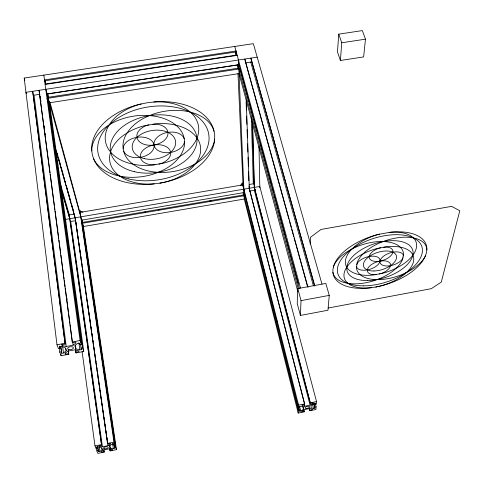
<?xml version="1.0" encoding="UTF-8"?>
<svg xmlns="http://www.w3.org/2000/svg" width="484" height="484" viewBox="0 0 484 484"><rect width="100%" height="100%" fill="white"/><g stroke="black" fill="none" stroke-linecap="round" stroke-linejoin="round"><path stroke-width="0.73" d="M297.781 288.591L297.236 303.571L300.407 315.429L327.964 310.25L329.259 295.385L325.817 283.424L297.781 288.591L301.036 300.637L300.407 315.429M303.873 409.887L304.218 411.86L298.192 413.07L298.313 410.42L243.936 194.895L82.383 222.416L115.634 447.125L116.475 449.648L110.14 450.925L109.644 448.202M298.731 407.256L299.421 411.279L300.752 411.013L303.438 409.307L303.571 406.941L300.994 406.276L299.65 406.548L299.596 407.661L298.434 407.891L298.555 405.181L242.278 182.892M310.153 244.039L310.51 237.263L320.983 229.458L451.614 206.353L459.8 210.734L441.245 282.166L431.298 288.664L328.188 308.024M252.612 122.797L254.409 188.046L310.383 403.329L312.894 402.827L312.852 403.426L310.087 405.144L304.72 406.215L302.095 405.58L302.131 404.981L304.642 404.479L304.672 403.959L249.078 187.435L249.03 185.935M315.138 403.196L316.1 406.844L315.883 409.512L309.875 410.722L309.343 408.018M310.383 403.329L254.173 186.576L252.364 121.194M338.758 34.146L337.475 51.933L340.403 60.494L363.641 56.912L365.462 39.174L362.334 30.595L338.758 34.146L341.752 42.773L340.403 60.494M64.753 219.554L259.793 186.479L316.518 401.587L316.3 404.309L315.144 404.539L315.229 403.42L313.886 403.692L311.17 405.417L311 407.788L313.529 408.442L314.86 408.175L313.989 403.426M68.474 215.84L69.363 214.896L74.367 214.049M245.866 62.847L250.76 62.103L251.862 61.123M240.324 185.451L243.174 183.109M60.542 346.55L61.764 353.308L63.471 352.987L66.241 350.731L65.951 348.48M249.55 191.095L254.306 190.285L255.479 189.347M65.11 344.07L32.7 91.288L65.11 344.07L61.879 344.675L62.182 345.503L66.229 346.496L73.12 345.207L76 342.932L75.71 342.097L72.491 342.696L72.237 341.97L39.047 90.327L50.064 172.794M97.568 446.913L98.47 451.687L99.879 451.403L102.239 449.733L102.033 448.238M61.293 189.674L69.914 219.349L101.64 445.135L98.984 445.667L99.19 446.236L102.433 446.78L108.101 445.643L110.546 443.961L110.352 443.392L107.702 443.925L107.533 443.429L74.953 216.947M96.988 446.756L97.193 448.257L95.965 448.505L94.997 445.939L82.086 351.535M113.976 444.379L114.762 448.408L113.365 448.692L110.219 448.13L109.438 445.879L111.834 444.191L113.25 443.907L113.607 444.965L114.829 444.717L81.161 217.945M96.449 447.906L96.86 450.894L98.083 450.646M114.412 447.367L115.634 447.125M298.313 410.42L299.475 410.184M314.945 407.074L316.1 406.844M96.86 450.894L97.804 453.405L104.163 452.129L103.993 451.651L101.374 452.177L101.168 451.62L103.582 449.963L109.209 448.831L112.391 449.364L112.584 449.92L109.971 450.447M304.248 411.352L301.762 411.854L301.792 411.267L304.527 409.579L309.857 408.508L312.434 409.131L312.392 409.718L309.911 410.214M94.997 445.939L101.458 444.645L101.64 445.135M107.533 443.429L113.97 442.14L114.829 444.717M298.555 405.181L304.672 403.959M310.419 402.809L316.518 401.587M59.248 348.323L59.714 352.068L61.196 351.789M80.513 344.348L81.028 348.087L82.504 347.808L83.732 351.493L76.049 352.933L75.504 349.986M46.912 93.001L81.33 344.293L79.842 344.572L79.322 343.023L77.603 343.344L74.79 345.63L75.927 348.922L79.836 349.926L81.536 349.605L81.33 348.111M75.806 352.231L78.977 351.638L78.698 350.827L74.742 349.865L67.911 351.142L65.074 353.38L65.376 354.191L68.553 353.592L68.807 354.294L61.093 355.74L59.714 352.068M321.975 284.09L253.35 43.663L24.2 78.069L56.985 344.808L64.85 343.344M72.237 341.97L80.072 340.518L81.33 344.293M301.036 300.637L329.259 295.385M59.611 346.048L59.889 348.292L58.395 348.571L56.985 344.808M75.704 220.643L70.712 221.49L102.433 446.78M81.663 220.166L244.009 192.559M144.244 212.282L145.732 212.028M158.359 209.874L159.841 209.62M209.596 201.144L211.078 200.89M82.51 223.269L245.17 195.536M238.467 60.004L244.281 199.033L83.405 226.53L45.774 89.304M80.09 212.379L242.78 184.882M249.199 184.489L253.283 183.799L254.433 184.38M39.954 94.271L34.037 95.173L66.229 346.496M47.039 93.932L238.66 64.674M46.954 98.433L240.052 68.837L248.945 101.616M49.465 102.765L239.036 73.592L297.823 291.459M45.109 84.452L237.202 55.364M341.752 42.773L365.462 39.174M257.198 57.154L25.948 92.317L26.372 93.733M375.88 286.994L370.03 287.877A48.805 25.132 -18.1 0 1 332.968 273.133L332.877 269.733L333.597 266.152A48.805 25.132 -18.1 0 1 378.046 234.462L390.776 232.181A48.805 25.132 -18.1 0 1 426.912 249.151L426.507 252.63L425.315 256.217A48.805 25.132 -18.1 0 1 375.88 286.994A36.215 18.465 -17.9 0 0 404.037 274.622L406.929 272.075A36.215 18.465 -17.9 0 0 413.433 256.472L412.495 254.227A36.215 18.465 -17.9 0 0 403.099 247.79L399.53 246.973A36.215 18.465 -17.9 0 0 386.819 246.725L377.472 248.413A36.215 18.465 -17.9 0 0 363.847 253.434L359.751 255.649A36.215 18.465 -17.9 0 0 347.518 266.085L345.757 268.844A36.215 18.465 -17.9 0 0 347.597 283.037L349.859 284.646A36.215 18.465 -17.9 0 0 371.494 287.653M159.938 183.127L152.291 184.083A62.067 40.686 -9.4 0 1 94.096 160.053L92.341 154.959L91.633 149.629A62.067 40.686 -9.4 0 1 139.114 104.405L147.487 102.705L155.957 101.779A62.067 40.686 -9.4 0 1 213.801 129.966L214.721 135.175L214.606 140.481A62.067 40.686 -9.4 0 1 159.938 183.127A45.932 29.712 -9.6 0 0 193.207 166.55L196.074 162.951A45.932 29.712 -9.6 0 0 198.313 140.106L196.038 136.682A45.932 29.712 -9.6 0 0 180.193 126.372L174.857 124.902A45.932 29.712 -9.6 0 0 157.028 123.698L144.734 125.652A45.932 29.712 -9.6 0 0 127.988 132.38L123.293 135.466A45.932 29.712 -9.6 0 0 111.078 150.397L109.916 154.426A45.932 29.712 -9.6 0 0 119.106 175.656L122.99 178.16A45.932 29.712 -9.6 0 0 154.202 183.847M79.551 210.945L82.933 212.18M59.889 348.292L59.314 346.75L61.044 346.429L65.044 347.451L66.241 350.731M97.193 448.257L96.8 447.204L98.222 446.92L101.422 447.488L102.239 449.733M81.028 348.087L81.536 349.605M24.2 78.069L24.835 80.211M60.809 187.544L69.611 217.854L101.458 444.645M60.361 183.799L69.363 214.896M56.477 151.546L74.748 216.221M55.37 148.086L75.256 218.441M314.89 286.165L250.839 58.122L314.425 285.439M57.221 153.277L57.832 155.443M58.649 158.341L59.26 160.506M59.665 161.958L60.282 164.124M61.099 167.022L62.115 170.64M62.527 172.086L63.138 174.258M63.955 177.15L64.566 179.322M64.977 180.768L65.588 182.94M66.405 185.832L67.427 189.45M67.833 190.896L68.444 193.068M68.855 194.514L70.894 201.749M71.711 204.641L73.756 211.877M250.76 62.103L313.432 285.899M308.012 287.435L244.843 59.03L244.874 59.931M245.073 60.657L288.881 219.131M289.281 220.589L291.295 227.855M291.695 229.313L293.703 236.579M294.109 238.037L296.117 245.303M296.517 246.755L307.37 286.014M49.997 102.324L80.538 214.854M46.391 91.101L46.742 92.371M234.776 46.452L300.491 288.059M80.314 210.957L80.634 212.125M249.345 103.074L253.295 117.642M253.695 119.1L257.645 133.669M258.045 135.127L259.624 140.953M260.017 142.411L267.331 169.364M267.731 170.816L271.681 185.384M272.081 186.842L273.66 192.674M274.059 194.126L276.031 201.411M276.431 202.869L278.01 208.695M278.409 210.153L281.373 221.079M281.767 222.537L285.723 237.106M286.117 238.564L290.073 253.132M290.467 254.59L292.052 260.416M292.445 261.874L294.423 269.158M294.817 270.616L296.402 276.443M296.795 277.901L298.374 283.727M299.33 288.343L238.364 62.509M298.186 288.355L238.6 68.135L48.097 97.314L82.504 347.808M314.757 403.081L315.144 404.539M313.517 403.057L314.86 408.175M312.386 404.067L313.529 408.442M254.306 190.285L310.087 405.144M309.312 408.526L309.875 410.722M304.642 404.479L249.314 188.905L246.247 99.837M304.158 404.025L304.72 406.215M303.656 409.664L304.031 411.128M302.694 406.379L303.438 409.307M299.638 406.627L300.752 411.013M243.107 186.709L237.983 73.501M252.769 225.574L253.326 227.77M255.177 235.097L255.733 237.293M256.659 240.959L257.216 243.156M263.889 269.527L264.445 271.724M265.371 275.39L265.928 277.586M276.491 319.343L277.048 321.539M289.093 369.159L289.65 371.355M297.805 403.589L298.362 405.786M241.921 183.866L242.236 185.118M298.864 409.089L299.233 410.547M298.434 407.891L243.742 190.351M243.18 194.132L243.476 195.3M244.281 199.033L298.192 413.07M44.994 80.519L45.696 83.956M48.321 97.435L47.626 94.017L237.777 64.977L238.303 68.335M47.735 93.975L48.424 97.387M44.885 80.544L45.581 83.986L236.234 55.134L235.702 51.752M82.062 220.087L82.474 222.108M82.111 219.875L82.516 221.902M243.162 192.493L243.591 195.155M243.331 192.662L243.754 195.324M237.59 64.977L238.116 68.329M235.52 51.776L236.047 55.146M83.188 225.054L116.475 449.648M80.265 211.157L80.459 212.458M79.787 210.31L113.97 442.14M114.212 444.669L114.436 446.169M113.389 443.471L113.607 444.965M112.597 443.453L113.365 448.692M109.783 445.141L110.219 448.13M109.814 448.68L110.14 450.925M75.921 222.138L76.242 224.382M76.46 225.877L76.672 227.371M76.889 228.865L77.646 234.099M77.857 235.593L78.614 240.826M78.825 242.321L79.582 247.554M79.793 249.048L80.55 254.281M80.761 255.776L81.088 258.02M81.3 259.515L81.518 261.009M81.729 262.503L82.056 264.748M82.268 266.242L82.486 267.737M82.703 269.231L83.024 271.476M83.242 272.97L83.454 274.464M83.672 275.959L83.992 278.203M84.21 279.698L84.422 281.192M84.639 282.686L84.96 284.931M85.178 286.425L85.39 287.919M85.608 289.414L85.928 291.658M86.146 293.153L86.358 294.647M86.575 296.141L86.896 298.386M87.114 299.88L87.326 301.375M87.543 302.869L88.3 308.102M88.511 309.597L89.268 314.83M89.48 316.324L90.236 321.558M90.447 323.052L90.774 325.296M90.986 326.791L91.204 328.285M91.415 329.779L91.742 332.024M91.954 333.518L92.172 335.013M92.39 336.507L92.71 338.752M92.922 340.246L93.14 341.74M93.358 343.235L93.678 345.479M93.896 346.974L94.108 348.468M94.326 349.962L94.646 352.207M94.864 353.701L95.076 355.195M95.294 356.69L95.614 358.934M95.832 360.429L96.044 361.923M96.262 363.417L96.582 365.662M96.8 367.156L97.012 368.651M97.23 370.145L97.986 375.378M98.198 376.873L98.954 382.106M99.166 383.6L99.922 388.834M100.134 390.328L100.46 392.572M100.672 394.067L100.89 395.561M101.102 397.055L101.428 399.3M101.64 400.794L101.858 402.289M102.076 403.783L102.396 406.028M102.608 407.522L102.826 409.016M103.044 410.511L103.364 412.755M103.582 414.25L103.794 415.744M104.012 417.238L104.332 419.483M104.55 420.977L104.762 422.471M104.98 423.966L105.3 426.21M105.518 427.705L105.73 429.199M105.948 430.693L106.268 432.938M106.486 434.432L106.698 435.927M106.916 437.421L107.236 439.666M107.454 441.16L108.101 445.643M75.365 219.191L107.702 443.925M103.848 449.884L104.163 452.129M103.782 450.15L103.993 451.651M99.256 446.913L99.879 451.403M97.75 446.448L98.47 451.687M49.259 101.283L83.732 351.493M43.838 75.123L80.072 340.518M78.922 343.186L79.836 349.926M75.425 345.177L75.927 348.922M75.649 349.938L76.049 352.933M40.251 96.516L40.45 98.016M40.747 100.261L40.946 101.761M44.111 125.731L44.31 127.231M45.103 133.221L45.302 134.721M48.467 158.691L48.666 160.186M57.675 228.357L57.874 229.852M66.883 298.017L67.076 299.517M72.721 342.212L73.12 345.207M50.263 174.294L54.408 205.73M54.607 207.225L54.904 209.469M55.103 210.97L58.758 238.66M58.957 240.161L59.254 242.405M59.447 243.9L60.73 253.628M60.93 255.128L63.598 275.336M63.797 276.836L64.094 279.08M64.287 280.575L65.08 286.564M65.279 288.059L68.438 312.011M68.637 313.505L69.424 319.494M69.623 320.995L69.92 323.239M70.12 324.734L72.491 342.696M68.323 350.543L68.807 354.294M68.165 350.591L68.553 353.592M65.183 352.691L65.376 354.191M62.624 346.241L63.471 352.987M61.994 344.003L62.182 345.503M60.917 346.562L61.764 353.308M60.905 354.24L61.093 355.74M241.752 183.702L241.819 185.191M243.936 194.895L243.99 196.262M243.258 187.296L243.289 188.046M246.114 101.797L246.398 110.062M246.604 116.069L246.894 124.334M247.076 129.591L247.36 137.855M247.572 143.863L247.856 152.127M248.038 157.385L248.352 166.405M248.534 171.663L248.849 180.677M251.377 117.545L253.283 183.799M258.994 146.652L259.823 187.889M403.057 257.766A12.185 6.244 -18.5 0 1 384.308 265.74A12.185 6.244 -18.5 0 1 386.51 254.336A12.185 6.244 -18.5 0 1 403.396 256M383.727 247.167A12.318 6.401 -18.2 0 1 390.437 256.157A12.318 6.401 -18.2 0 1 370.502 259.757A12.318 6.401 -18.2 0 1 380.612 247.729M376.407 274.537A12.064 6.147 -17.9 0 1 369.703 265.988A12.064 6.147 -17.9 0 1 389.257 262.382A12.064 6.147 -17.9 0 1 379.402 273.986M356.72 264.524A12.203 6.298 -17.7 0 1 375.281 256.369A12.203 6.298 -17.7 0 1 373.872 267.664A12.203 6.298 -17.7 0 1 356.502 266.273M379.65 234.111A36.978 19.221 -18.2 0 0 354.33 246.725L351.42 249.514A36.978 19.221 -18.2 0 0 346.084 265.849L347.3 268.069A36.978 19.221 -18.2 0 0 357.392 274.174L360.991 274.9A36.978 19.221 -18.2 0 0 373.424 274.979L382.414 273.327A36.978 19.221 -18.2 0 0 395.549 268.535L399.56 266.418A36.978 19.221 -18.2 0 0 412.078 256.23L414.062 253.447A36.978 19.221 -18.2 0 0 413.79 238.267L411.66 236.404A36.978 19.221 -18.2 0 0 389.196 232.405M426.809 250.022A36.572 18.755 -18.5 0 0 416.331 238.63L412.767 237.777A36.572 18.755 -18.5 0 0 385.881 240.554L381.265 242.254A36.572 18.755 -18.5 0 0 365.493 251.589L362.583 254.33A36.572 18.755 -18.5 0 0 357.144 262.727L356.484 267.979A36.572 18.755 -18.5 0 0 359.939 274.47L362.177 276.122A36.572 18.755 -18.5 0 0 375.421 279.583L379.523 279.601A36.572 18.755 -18.5 0 0 405.689 272.909L409.67 270.822A36.572 18.755 -18.5 0 0 425.611 255.328M332.95 272.286A36.615 18.912 -17.7 0 0 345.056 282.759L348.655 283.455A36.615 18.912 -17.7 0 0 374.434 280.538L378.791 278.953A36.615 18.912 -17.7 0 0 393.897 270.278L396.789 267.688A36.615 18.912 -17.7 0 0 402.519 259.551L403.535 254.263A36.615 18.912 -17.7 0 0 400.564 247.445L398.399 245.636A36.615 18.912 -17.7 0 0 384.828 241.613L380.491 241.522A36.615 18.912 -17.7 0 0 352.685 248.607L348.559 250.857A36.615 18.912 -17.7 0 0 333.416 267.047M184.519 141.395A15.44 10.122 -10.3 0 1 162.031 152.145A15.44 10.122 -10.3 0 1 160.077 135.157A15.44 10.122 -10.3 0 1 184.216 138.769M152.908 124.17A15.7 10.412 -9.3 0 1 166.314 138.164A15.7 10.412 -9.3 0 1 140.172 142.314A15.7 10.412 -9.3 0 1 148.806 124.824M155.098 164.772A15.3 9.892 -9.6 0 1 141.945 151.613A15.3 9.892 -9.6 0 1 167.422 147.426A15.3 9.892 -9.6 0 1 158.988 164.137M123.19 148.624A15.561 10.164 -8.6 0 1 145.248 137.517A15.561 10.164 -8.6 0 1 148.534 154.36A15.561 10.164 -8.6 0 1 123.698 151.238M141.207 103.981A47.13 31.285 -9.3 0 0 111.483 121.575L108.712 125.622A47.13 31.285 -9.3 0 0 108.96 149.955L111.707 153.355A47.13 31.285 -9.3 0 0 128.593 163.084L133.917 164.379A47.13 31.285 -9.3 0 0 151.177 165.25L162.854 163.332A47.13 31.285 -9.3 0 0 178.868 157.016L183.478 154.112A47.13 31.285 -9.3 0 0 196.335 139.658L197.877 135.611A47.13 31.285 -9.3 0 0 190.884 112.627L187.09 109.65A47.13 31.285 -9.3 0 0 153.839 102.009M214.636 139.162A46.343 30.413 -10.3 0 1 199.311 161.269L194.737 164.118A46.343 30.413 -10.3 0 1 161.662 172.449L155.999 172.177A46.343 30.413 -10.3 0 1 136.125 166.272L132.265 163.677A46.343 30.413 -10.3 0 1 124.467 153.785L123.311 149.955L122.942 145.956A46.343 30.413 -10.3 0 1 126.639 133.644L129.44 129.688A46.343 30.413 -10.3 0 1 147.221 116.541L152.914 114.248A46.343 30.413 -10.3 0 1 189.238 111.816L194.58 113.347A46.343 30.413 -10.3 0 1 214.031 131.273M93.66 158.782A46.718 30.54 -8.6 0 0 115.452 175.093L120.764 176.327A46.718 30.54 -8.6 0 0 155.074 173.538L160.367 171.457A46.718 30.54 -8.6 0 0 177.362 159.502L180.211 155.83A46.718 30.54 -8.6 0 0 184.561 144.038L184.501 140.064L183.654 136.173A46.718 30.54 -8.6 0 0 176.509 125.689L172.691 122.803A46.718 30.54 -8.6 0 0 151.915 115.803L145.805 115.367A46.718 30.54 -8.6 0 0 110.062 124.328L105.33 127.48A46.718 30.54 -8.6 0 0 91.809 150.972M236.023 51.032L44.492 79.914L44.734 80.804L236.065 51.927L236.023 51.032M104.399 448.801A2.402 0.98 -9.7 0 0 108.192 447.597A2.402 0.98 -9.7 0 0 104.907 447.028A2.402 0.98 -9.7 0 0 104.399 448.801M306.124 408.442A2.293 0.95 -14.6 0 0 309.524 406.917A2.293 0.95 -14.6 0 0 306.239 406.729A2.293 0.95 -14.6 0 0 306.124 408.442M68.819 349.527A2.916 1.428 -7.7 0 0 73.386 348.026A2.916 1.428 -7.7 0 0 69.297 346.998A2.916 1.428 -7.7 0 0 68.819 349.527M367.568 280.545A34.418 17.714 -18.1 0 0 412.773 250.355A34.418 17.714 -18.1 0 0 359.449 250.93A34.418 17.714 -18.1 0 0 367.568 280.545M363.708 285.856A44.147 22.73 -18.1 0 0 422.066 247.3A44.147 22.73 -18.1 0 0 353.895 247.675A44.147 22.73 -18.1 0 0 363.708 285.856M374.005 270.979A17.242 8.869 -18.1 0 0 396.396 255.733A17.242 8.869 -18.1 0 0 369.528 256.278A17.242 8.869 -18.1 0 0 374.005 270.979M134.407 171.711A43.76 28.665 -9.5 0 0 196.952 138.049A43.76 28.665 -9.5 0 0 129.512 122.24A43.76 28.665 -9.5 0 0 134.407 171.711M128.2 178.802A56.138 36.79 -9.4 0 0 208.979 136.107A56.138 36.79 -9.4 0 0 122.9 115.174A56.138 36.79 -9.4 0 0 128.2 178.802M144.655 158.698A21.919 14.351 -9.5 0 0 175.601 141.503A21.919 14.351 -9.5 0 0 141.534 134.026A21.919 14.351 -9.5 0 0 144.655 158.698"/></g></svg>
